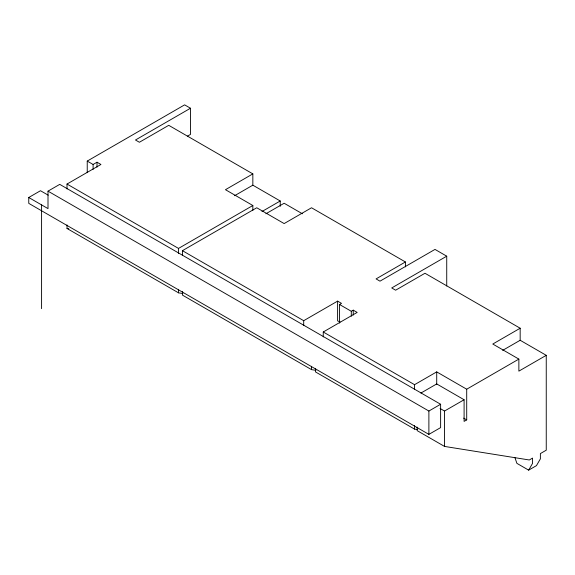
<?xml version="1.0" encoding="UTF-8"?>
<svg xmlns="http://www.w3.org/2000/svg" width="575" height="575" viewBox="0 0 575 575"><rect width="100%" height="100%" fill="white"/><g stroke="black" fill="none" stroke-linecap="round" stroke-linejoin="round"><path stroke-width="0.86" d="M514.927 457.643L516.911 463.364L528.648 470.142L532.558 463.364L532.558 458.095L529.295 459.978L444.533 446.423L417.148 430.618L417.148 427.103M87.235 172.687L87.235 161.086L184.625 104.858L190.49 108.244L190.49 134.406L187.378 136.203M28.75 197.498L48.005 208.61L48.005 191.144L59.743 184.367L440.622 404.261L440.622 427.606L428.885 434.377L28.757 203.363L28.757 197.498L40.494 190.72L48.192 195.169M87.235 161.086L93.1 164.472L97.01 162.215L100.927 164.472L67.016 184.05L67.016 188.974M190.49 108.244L135.477 140.005L139.394 142.262L168.734 125.321L252.842 173.887L252.842 185.179L280.226 200.991L280.226 206.353M252.842 173.887L225.458 189.693L252.842 205.505L252.842 210.436M234.586 195.716L252.842 185.179M67.016 184.05L178.516 248.422L252.842 205.505M182.426 255.609L182.426 250.678L256.752 207.762L284.143 223.574L311.528 207.762L405.418 261.97L405.418 266.901M261.97 211.528L280.226 200.991M265.88 213.785L284.143 203.248L302.4 213.785M182.426 250.678L303.701 320.692L337.604 301.12L341.514 303.377L339.559 304.506L339.559 323.064M405.418 261.97L376.072 278.911L379.989 281.168L434.995 249.406L446.732 256.184L446.732 285.998M339.559 304.506L351.296 311.283L353.251 310.155L357.168 312.412L323.258 331.991L323.258 336.914M446.732 256.184L391.726 287.946L395.636 290.202L424.975 273.262L520.167 328.224L520.167 340.271L546.25 355.328L546.25 450.189L540.385 453.582L540.385 458.85L536.468 465.628L528.648 470.142M323.258 331.991L414.546 384.689L436.713 371.888L466.706 389.21L518.866 359.095L518.866 371.141L546.25 355.328M520.167 328.224L492.782 344.037L518.866 359.095M420.914 393.056L436.713 383.935L464.097 399.747L464.097 421.396L466.706 419.887L466.706 389.21M502.672 350.369L520.167 340.271M48.005 191.144L428.885 411.039L440.622 404.261M440.062 408.458L444.533 411.039L464.097 399.747M67.016 224.933L67.016 228.469L68.784 228.749M67.016 228.469L178.516 292.84L182.929 293.545M182.426 291.582L182.426 295.097L311.528 369.632L315.941 370.336M315.438 368.539L315.438 371.888L414.546 429.108L417.206 429.532M340.134 321.964L337.604 320.886L337.604 301.12M463.658 418.133L466.706 419.887M444.533 411.039L444.533 446.423M436.713 371.888L436.713 384.495M428.885 411.039L428.885 434.377M414.546 384.689L414.546 389.62M414.546 425.572L414.546 429.108M353.251 310.155L353.251 315.086M351.296 311.283L351.296 316.214M311.528 366.282L311.528 369.632M303.701 320.692L303.701 325.623M178.516 248.422L178.516 253.345M178.516 289.326L178.516 292.84M97.01 162.215L97.01 167.145M93.1 164.472L93.1 169.402M41.587 204.908L41.587 308.653"/></g></svg>
